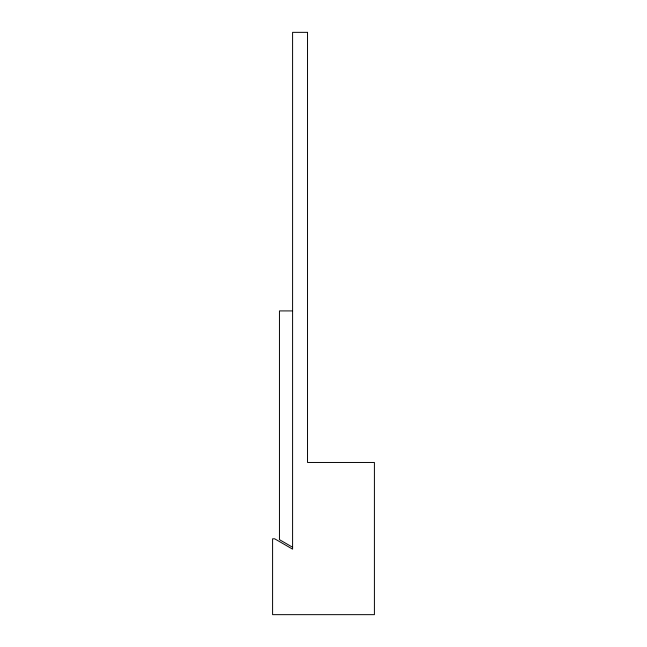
<?xml version="1.0" encoding="UTF-8"?>
<svg xmlns="http://www.w3.org/2000/svg" width="647" height="647" viewBox="0 0 647 647"><rect width="100%" height="100%" fill="white"/><g stroke="black" fill="none" stroke-linecap="round" stroke-linejoin="round"><path stroke-width="0.97" d="M292.59 310.916L279.455 310.916L279.455 539.655L292.59 547.241M307.527 32.35L292.59 32.35L292.59 549.149L274.676 538.805L272.589 538.805L272.589 614.65L374.411 614.65L374.411 462.468L307.527 462.468L307.527 32.35"/></g></svg>
